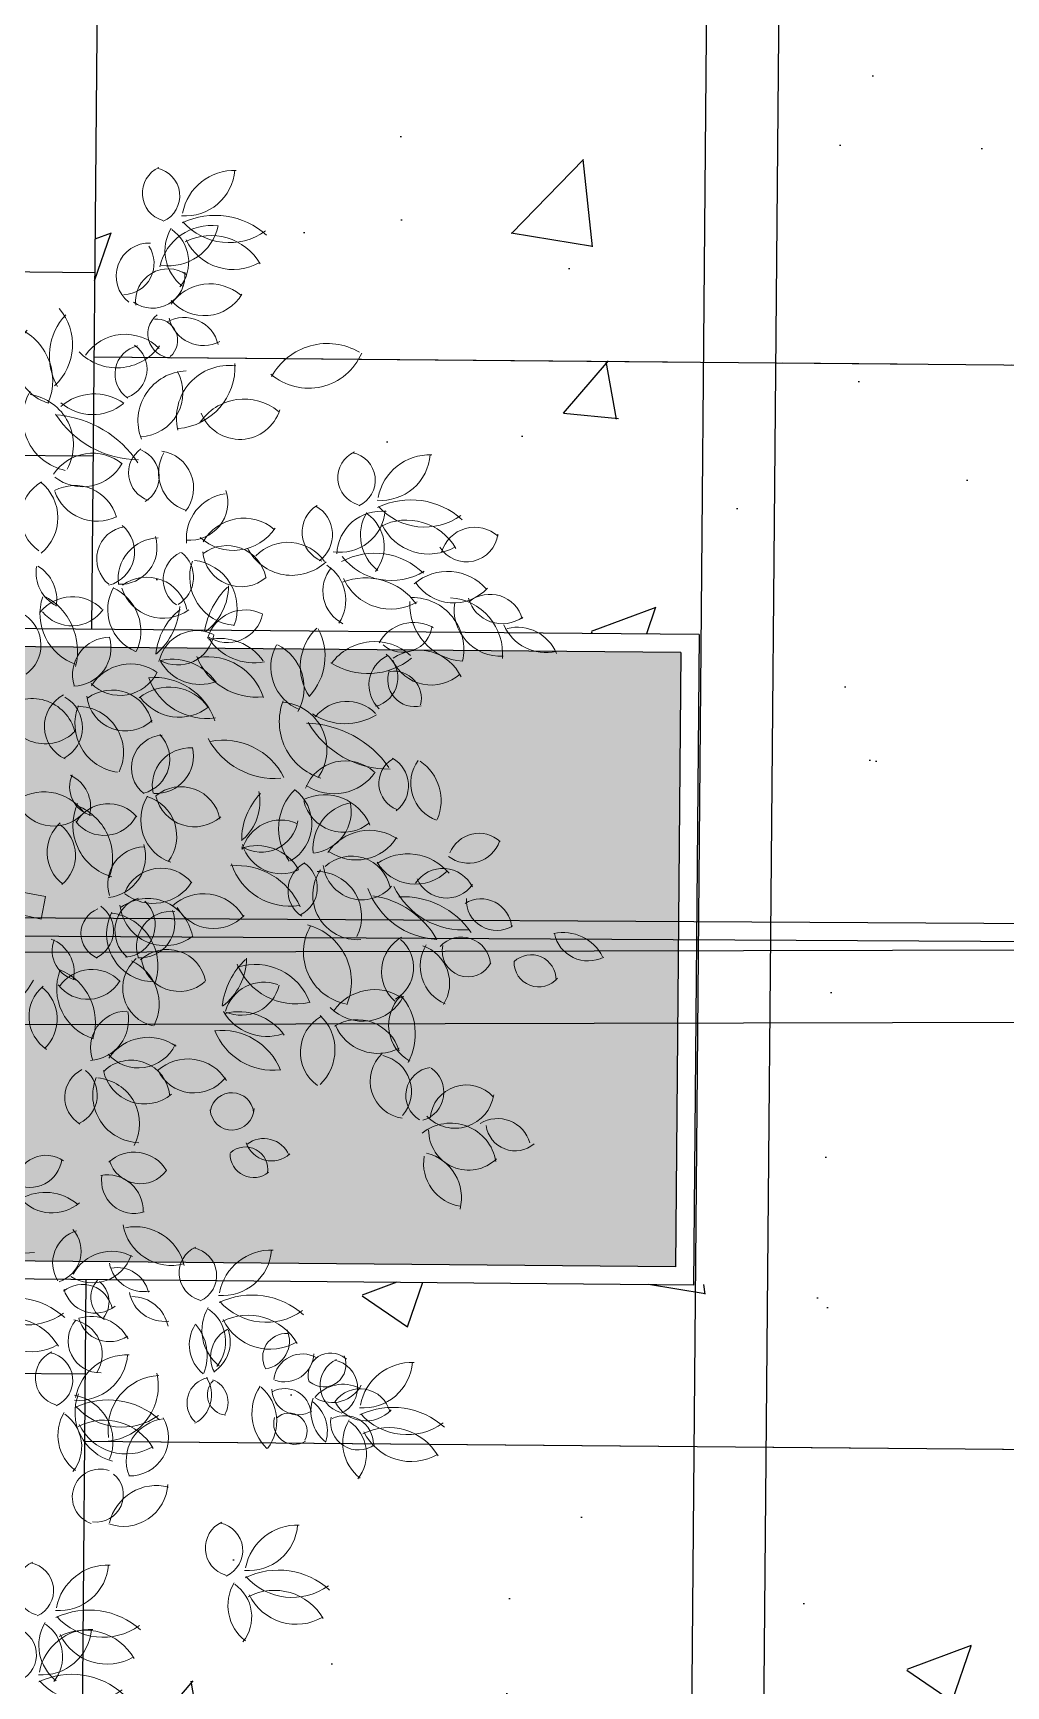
# Model space of a CAD drawing. Header units: millimetres. Extents: x 793 to 3159, y 750 to 2095.
# Drawn here: x 1283.214 to 1285.907, y 980.978 to 985.551 of the extents above; entities that cross this region are included whole.
import ezdxf

# ---------------------------------------------------------------- set-up
doc = ezdxf.new("R2010")
doc.units = ezdxf.units.MM
for name, pattern in [('CENTER', [50.8, 31.75, -6.35, 6.35, -6.35]), ('CONTINUA', [0]), ('XR-CASETA$0$CONTINUA', [0])]:
    doc.linetypes.add(name, pattern=pattern)
for name, color, linetype in [('A-PISO-LIMITE', 42, 'Continuous'), ('A-PISOS', 252, 'Continuous'), ('A-PROY', 252, 'Continuous'), ('A-TEXTO', 2, 'Continuous'), ('A-VEGETACION', 65, 'Continuous'), ('XR-CASETA$0$A-PISO-LIMITE', 42, 'Continuous'), ('XR-CASETA$0$A-PROY', 252, 'Continuous')]:
    doc.layers.add(name, color=color, linetype=linetype)
doc.layers.add('JUNTA DE CONTROL', color=7, linetype='Continuous', true_color=0xf43e0b)

# ---------------------------------------------------------------- blocks, each defined once
blk = doc.blocks.new('A$C15914C01')
at = {"layer": 'A-PISOS', "linetype": 'CONTINUA', "ltscale": 0.5}
h = blk.add_hatch(dxfattribs=at)
h.set_pattern_fill('AR-HBONE', color=250, scale=0.005, angle=45)
h.set_pattern_definition([(90, (-2174.8441, -711.9263), (-0.508, 0.508), [1.524, -0.508]), (180, (-2174.8441, -711.4183), (-0.508, 0.508), [1.524, -0.508])])
h.paths.add_polyline_path([(97.8168, -6.7051), (97.8168, -10.7096), (98.1586, -10.7096), (98.1586, -11.0576), (103.0037, -11.0577), (103.0037, -11.1098), (103.8168, -11.1098), (103.8168, -6.7051)])
h.paths.add_polyline_path([(103.8168, -1.0012), (97.8168, -1.0007), (97.8168, -4.9051), (103.8168, -4.9051)])
h = blk.add_hatch(dxfattribs=at)
h.set_pattern_fill('AR-CONC', color=250, scale=0.01)
h.set_pattern_definition([(50, (-2174.8441, -711.9263), (1.8218467, -0.1593909), [0.1905, -2.0955]), (355, (-2174.8441, -711.9263), (-0.3524342, 1.9105685), [0.1524, -1.6764058]), (100.451445, (-2174.6923, -711.9396), (1.4694125, 1.7511775), [0.1619001, -1.7809024]), (46.1842, (-2174.844, -711.4183), (2.7107904, -0.4204233), [0.28575, -3.14325]), (96.63556, (-2174.6182, -711.4533), (2.3740413, 2.4742612), [0.2428502, -2.671356]), (351.18415, (-2174.844, -711.4183), (2.3740413, 2.4742612), [0.2285997, -2.5145973]), (21, (-2174.5901, -711.5453), (1.5161439, -1.022652), [0.1905, -2.0955]), (326, (-2174.5901, -711.5453), (0.6180203, 1.8418797), [0.1524, -1.6764]), (71.451445, (-2174.4638, -711.6305), (2.1341642, 0.8192277), [0.1619001, -1.7808994]), (37.5, (-2174.8441, -711.9263), (0.03088603, 0.84555039), [0, -1.65608, 0, -1.7018, 0, -1.68275]), (7.5, (-2174.8441, -711.9263), (0.66819663, 1.00180575), [0, -0.97028, 0, -1.61798, 0, -0.64135]), (327.5, (-2175.4105, -711.9263), (1.35590595, -0.05728744), [0, -0.635, 0, -1.9812, 0, -2.6289]), (317.5, (-2175.6645, -711.9263), (1.4812918, 0.2542649), [0, -0.8255, 0, -1.31572, 0, -1.8669])])
h.paths.add_polyline_path([(112.8168, -1.0022), (103.8168, -1.0012), (103.8168, -4.9051), (105.6526, -4.9051), (105.6526, -6.7051), (103.8168, -6.7051), (103.8164, -11.0577), (105.703, -11.0577), (105.7035, -23.5595), (105.5039, -23.5606), (105.504, -28.3052), (105.7174, -28.3076), (105.6917, -33.5263), (112.7332, -33.5285), (112.7377, -31.8357), (112.8168, -31.8361), (112.8168, -30.3928), (111.2788, -30.3928), (111.2788, -29.2428), (110.7788, -29.2428), (110.7788, -24.9928), (111.2788, -24.9928), (111.2788, -24.3928), (112.8168, -24.3928), (112.8168, -20.9354), (111.7938, -20.9354), (111.7938, -12.6454), (112.8168, -12.6454)])
at = {"layer": 'A-PISOS', "color": 250, "linetype": 'CONTINUA', "ltscale": 0.5}
for p, q in [((103.8168, -1.0013), (103.8168, -4.9051)), ((103.8168, -4.153), (109.8168, -4.153)), ((103.8168, -6.7051), (103.8168, -11.1098)), ((103.8168, -7.153), (109.8168, -7.153))]:
    blk.add_line(p, q, dxfattribs=at)
blk = doc.blocks.new('XR-CONJUNTO$0$A$C458D45B7')
at = {"lineweight": 0, "extrusion": (-2.43104e-07, -5.45806e-06, 1)}
blk.add_lwpolyline([(0.1057, -1.746), (0.1681, -1.7494, -0.110183), (-0.0866, -0.95, -0.110183), (0.0225, -0.1181, 0.069274), (0.0548, -0.1083, -0.159056), (0.3751, -0.5382), (0.4313, -0.5098), (0.2694, -0.2414), (0.6188, -0.3643), (0.5483, -0.2962, -0.129481), (0.1024, -0.068, 0.184379), (0.1254, 0.0127), (0.8832, -0.1415), (0.8943, -0.0784), (0.1156, 0.0518, -0.487233), (0.1075, 0.0667, -0.157099), (0.4909, 0.4325), (0.4557, 0.4846), (0.2096, 0.2904), (0.2879, 0.6525), (0.2292, 0.5741, -0.1274), (0.063, 0.1098, -1.508538), (0.0487, 0.1166), (-0.0409, 1.3604), (-0.1014, 1.2588), (-0.0393, 0.4627, -0.187108), (-0.3498, 1.1361), (-0.3949, 1.1174), (-0.3356, 0.7801), (-0.586, 0.9428), (-0.6161, 0.9071, -0.222061), (-0.0345, 0.1193), (-0.0367, 0.1218), (-0.9935, 0.563), (-0.9683, 0.4373, -0.148996), (-0.7862, 0.3977), (-0.1177, 0.0214, -0.61159), (-0.1188, -0.006, -0.101655), (-1.381, -0.3864), (-1.4565, -0.4291), (-0.657, -0.3716, -0.12496), (-1.5382, -0.8654), (-1.5037, -0.924), (-0.968, -0.7054), (-1.2263, -1.1913), (-1.1801, -1.2004, -0.176723), (-0.0978, -0.0662, 0.164875), (-0.0374, -0.112, -0.122319), (-0.6656, -1.3725), (-0.6394, -1.3961), (-0.165, -0.7555, -0.101541), (-0.347, -1.7346), (-0.3067, -1.749), (-0.1198, -1.2235), (0.1057, -1.746)], format="xyb", close=True, dxfattribs=at)
at = {"lineweight": 0, "extrusion": (2.43104e-07, 5.45806e-06, -1)}
for centre, major_axis, start_param, end_param in [((1.2047, 1.8735), (0.0578, 0.0526, 0), 2.569534, 5.006064), ((1.153, 1.8655), (0.0521, -0.0572, 0), 4.051015, 6.582941), ((1.245, 1.9477), (0.0917, -0.1007, 0), -0.777492, 0.800951), ((1.3822, 1.7948), (0.0977, -0.1073, 0), 2.477681, 3.902549), ((1.3334, 1.6034), (0.156, 0.1421, 0), 4.983233, 6.17178), ((1.3213, 1.6411), (0.1073, 0.0977, 0), 4.075394, 5.568293), ((1.2007, 1.813), (0.1037, 0.0945, 0), 0.93843, 2.439379), ((1.3664, 1.9112), (0.1269, 0.1155, 0), 1.666781, 3.133707), ((1.3151, 1.7162), (0.0909, 0.0828, 0), 2.943806, 4.400315), ((1.1485, 1.6818), (0.0813, 0.074, 0), 6.042078, 7.680112), ((1.3223, 1.6016), (0.1055, -0.1158, 0), 3.38331, 4.908592), ((1.3796, 1.8101), (0.0974, -0.107, 0), 0.190237, 1.841773), ((1.1499, 1.643), (0.0617, -0.0677, 0), 1.384738, 3.90545), ((1.0761, 1.677), (0.064, 0.0583, 0), 0.142939, 2.254521), ((1.1583, 1.6449), (0.0609, -0.0669, 0), -0.950418, 1.336182), ((1.2034, 1.5741), (0.0607, -0.0666, 0), 2.180672, 4.465833), ((1.3207, 1.4939), (0.0968, 0.0882, 0), 4.468963, 6.135104), ((1.3021, 1.6577), (0.0817, -0.0897, 0), -0.311589, 1.576583), ((1.0445, 1.4197), (0.1124, -0.1235, 0), 1.763492, 3.048606), ((0.7863, 1.4466), (0.1042, -0.1145, 0), -1.558089, -0.023624), ((1.2163, 1.4846), (0.0497, 0.0453, 0), 2.154095, 4.761131), ((1.1728, 1.4657), (0.0436, 0.0397, 0), 5.34712, 7.859851), ((1.25, 1.4337), (0.0652, -0.0716, 0), 3.353873, 5.207545), ((1.3013, 1.5509), (0.0718, 0.0654, 0), 1.80201, 3.64249), ((0.7305, 1.3462), (0.1061, -0.1165, 0), 4.17789, 5.832144), ((0.9098, 1.4071), (0.0922, 0.084, 0), 2.564354, 4.581363), ((1.0885, 1.3478), (0.0896, -0.0984, 0), 2.894701, 4.651743), ((1.6493, 1.2899), (0.1299, 0.1183, 0), 4.360495, 5.965464), ((1.0623, 1.533), (0.1074, 0.0978, 0), 1.343784, 3.09522), ((1.1401, 1.3718), (0.0592, 0.0539, 0), 2.883799, 5.216128), ((1.0667, 1.3837), (0.0606, 0.0551, 0), 6.049447, 8.223314), ((1.5934, 1.501), (0.1183, 0.1077, 0), 1.123877, 3.002143), ((1.264, 1.2447), (0.093, -0.1021, 0), 1.914643, 3.826952), ((1.1267, 1.3204), (0.0823, -0.0904, 0), -1.350697, 0.677345), ((1.3773, 1.2548), (0.1071, 0.0976, 0), 3.627143, 5.564226), ((1.2205, 1.3933), (0.1266, 0.1153, 0), 0.666936, 2.208248), ((1.0067, 1.1728), (0.1048, 0.0954, 0), 4.716479, 6.042626), ((0.9544, 1.2463), (0.1089, 0.0991, 0), 2.493376, 4.396862), ((0.8083, 1.1701), (0.0944, -0.1037, 0), 4.007914, 5.933263), ((0.9976, 1.3915), (0.0994, 0.0906, 0), 1.606077, 3.000648), ((1.4218, 1.1595), (0.1096, 0.0998, 0), 4.447218, 6.124093), ((1.126, 1.4092), (0.1849, -0.2031, 0), 0.724844, 1.720325), ((0.8824, 0.9572), (0.2007, -0.2203, 0), 3.951237, 4.849497), ((1.4067, 1.3114), (0.0854, 0.0778, 0), 1.013458, 3.478607), ((1.0044, 1.0208), (0.0958, 0.0872, 0), 4.447811, 6.117663), ((1.1831, 1.0996), (0.0543, -0.0596, 0), 1.053155, 3.251216), ((1.1076, 1.0867), (0.0591, 0.0538, 0), 5.835663, 8.030113), ((1.2949, 1.1015), (0.0809, 0.0737, 0), 2.615368, 4.390992), ((1.1796, 1.057), (0.0767, 0.0698, 0), 5.582465, 7.669786), ((1.7599, 1.0963), (0.0578, 0.0526, 0), 2.569534, 5.006064), ((1.7082, 1.0883), (0.0521, -0.0572, 0), 4.051015, 6.582941), ((1.8002, 1.1705), (0.0917, -0.1007, 0), -0.777492, 0.800951), ((1.9374, 1.0176), (0.0977, -0.1073, 0), 2.477681, 3.902549), ((0.9742, 1.1809), (0.0917, 0.0835, 0), 1.215767, 2.960129), ((0.9191, 0.9718), (0.0753, -0.0827, 0), 1.313815, 3.349576), ((0.7825, 0.9675), (0.0853, -0.0936, 0), 4.544935, 6.312543), ((0.9566, 0.9403), (0.0806, -0.0885, 0), 3.370813, 5.157583), ((1.2736, 1.0193), (0.0776, 0.0706, 0), 0.406359, 2.386168), ((1.8885, 0.8262), (0.156, 0.1421, 0), 4.983233, 6.17178), ((1.0156, 1.0868), (0.0921, 0.0838, 0), 1.841381, 3.51856), ((1.3902, 0.9219), (0.092, 0.0838, 0), 3.755875, 5.297094), ((1.672, 0.944), (0.0638, 0.0581, 0), 2.666489, 4.89175), ((1.5789, 0.9353), (0.0672, 0.0612, 0), 5.948182, 7.930883), ((1.8061, 0.8808), (0.0831, -0.0913, 0), 2.334246, 3.973514), ((1.9216, 1.134), (0.1269, 0.1155, 0), 1.666781, 3.133707), ((1.4262, 0.848), (0.0876, -0.0961, 0), 2.814409, 4.565511), ((1.6894, 1.0137), (0.0927, 0.0844, 0), 0.799218, 2.447222), ((1.8703, 0.939), (0.0909, 0.0828, 0), 2.943806, 4.400315), ((1.7037, 0.9046), (0.0813, 0.074, 0), 6.042078, 7.680112), ((1.8775, 0.8244), (0.1055, -0.1158, 0), 3.38331, 4.908592), ((1.9348, 1.0329), (0.0974, -0.107, 0), 0.190237, 1.841773), ((2.0648, 0.8685), (0.071, 0.0646, 0), 4.151426, 6.168286), ((1.1085, 0.8596), (0.0605, -0.0665, 0), 1.397227, 3.718561), ((1.0273, 0.8777), (0.0708, 0.0645, 0), 6.13543, 8.311571), ((1.1927, 0.8056), (0.0766, -0.0842, 0), 2.169655, 3.836341), ((1.083, 0.891), (0.0687, -0.0755, 0), -1.14803, 0.774852), ((1.3947, 1.027), (0.0932, -0.1024, 0), -0.25807, 1.453854), ((1.5489, 0.7897), (0.0916, 0.0834, 0), 4.639012, 6.391459), ((2.0405, 0.9558), (0.0587, -0.0645, 0), -0.724942, 1.726058), ((1.2873, 0.805), (0.0618, 0.0563, 0), 2.887633, 4.992149), ((1.1995, 0.8106), (0.0592, -0.065, 0), 4.536575, 6.457466), ((1.4175, 0.8946), (0.0717, -0.0787, 0), 0.005641, 2.204362), ((1.3802, 0.7905), (0.0819, 0.0746, 0), 4.800278, 6.787688), ((1.5569, 0.9599), (0.1017, 0.0926, 0), 1.53285, 3.394624), ((1.7909, 0.6955), (0.1422, 0.1295, 0), 4.938646, 6.213219), ((1.8321, 0.9856), (0.1277, 0.1163, 0), 1.736283, 3.202468), ((0.9534, 0.8183), (0.0686, -0.0753, 0), 1.181124, 2.464126), ((0.8007, 0.7407), (0.0738, -0.081, 0), 4.41164, 5.590802), ((1.4108, 0.8151), (0.0902, -0.0991, 0), 0.806193, 2.626396), ((1.2759, 0.7256), (0.0902, -0.0991, 0), 3.977608, 5.798449), ((1.7473, 0.7824), (0.0749, 0.0682, 0), 2.758287, 4.551845), ((1.5937, 0.7543), (0.0858, 0.0782, 0), 6.016735, 7.583178), ((1.7659, 0.6448), (0.1288, 0.1173, 0), 5.061729, 6.377885), ((1.9932, 0.6983), (0.0961, -0.1055, 0), 3.150996, 4.716777), ((1.1767, 0.7201), (0.084, -0.0923, 0), 1.118017, 2.804838), ((1.0123, 0.6583), (0.089, -0.0977, 0), 4.294454, 5.876201), ((1.2035, 0.8172), (0.0808, -0.0887, 0), 0.092923, 1.977664), ((1.1603, 0.6968), (0.0837, 0.0762, 0), 4.801306, 6.789719), ((1.541, 0.6301), (0.1501, -0.1649, 0), 2.46149, 3.089068), ((1.2241, 0.7888), (0.1083, -0.1189, 0), -0.839842, 0.076229), ((1.8322, 0.877), (0.0963, -0.1058, 0), 0.185746, 1.870263), ((2.0064, 0.8809), (0.0937, 0.0854, 0), 1.46165, 3.280739), ((2.1109, 0.6877), (0.0621, -0.0682, 0), 3.181514, 5.162167), ((1.0128, 0.7058), (0.1097, 0.0999, 0), 2.621006, 4.188153), ((0.9555, 0.6379), (0.0846, 0.077, 0), 4.543425, 6.229143), ((0.7976, 0.5988), (0.1163, -0.1277, 0), 4.342379, 5.681106), ((2.0436, 0.7493), (0.1051, -0.1154, 0), 0.784975, 2.34939), ((1.895, 0.6229), (0.1068, 0.0972, 0), 5.428094, 7.228134), ((1.9916, 0.6138), (0.1043, -0.1145, 0), 3.932876, 5.51985), ((2.1397, 0.7382), (0.0871, -0.0957, 0), 0.673365, 2.436248), ((2.1421, 0.7965), (0.0656, -0.072, 0), 0.099805, 2.010463), ((0.7697, 0.6152), (0.0667, -0.0732, 0), 4.451717, 6.378593), ((0.9514, 0.7771), (0.0779, 0.0709, 0), 1.330154, 3.178298), ((1.3643, 0.5848), (0.1194, -0.1311, 0), 2.37923, 3.193648), ((1.061, 0.7395), (0.128, -0.1405, 0), -0.784182, 0.00199), ((1.4333, 0.6173), (0.0792, 0.0721, 0), 4.133492, 5.913453), ((1.3835, 0.7314), (0.0727, 0.0663, 0), 0.919137, 2.878591), ((1.9006, 0.5896), (0.0803, 0.0731, 0), 4.360409, 5.96059), ((1.8685, 0.697), (0.0551, -0.0606, 0), -0.732342, 1.438682), ((2.2645, 0.7491), (0.086, -0.0945, 0), 0.49687, 1.882198), ((2.1878, 0.572), (0.0873, 0.0795, 0), 5.195254, 6.607348), ((1.0619, 0.538), (0.0771, 0.0702, 0), 3.578431, 5.411906), ((0.9566, 0.6106), (0.0784, 0.0714, 0), 0.436241, 2.259906), ((1.3008, 0.5586), (0.0784, 0.0714, 0), 4.101275, 5.885898), ((1.2466, 0.6694), (0.0679, -0.0745, 0), -0.680065, 1.231452), ((1.4562, 0.728), (0.1107, 0.1008, 0), 2.096157, 3.293233), ((1.3665, 0.4977), (0.0986, -0.1083, 0), 3.64898, 4.819134), ((1.7353, 0.573), (0.0996, -0.1093, 0), 1.696285, 3.096425), ((1.4938, 0.597), (0.1088, -0.1195, 0), -1.343022, -0.102244), ((1.7945, 0.4948), (0.1, -0.1098, 0), 2.927447, 4.595886), ((1.2348, 0.4358), (0.1098, 0.1, 0), 5.169368, 6.378412), ((1.3334, 0.431), (0.1199, 0.1092, 0), 5.273956, 6.694812), ((1.632, 0.5695), (0.0934, 0.085, 0), 2.670249, 4.371423), ((1.466, 0.5092), (0.0985, 0.0897, 0), 5.897661, 7.518178), ((1.7713, 0.7471), (0.1424, 0.1297, 0), 1.613061, 2.85523), ((1.8678, 0.5245), (0.0662, 0.0603, 0), 3.038614, 4.984341), ((1.7767, 0.5428), (0.0601, 0.0547, 0), 6.07195, 8.333963), ((1.9175, 0.4935), (0.0864, -0.0949, 0), 3.269555, 4.993185), ((1.1197, 0.4426), (0.0853, -0.0936, 0), 2.842397, 4.486074), ((1.3079, 0.64), (0.0836, -0.0918, 0), 0.349385, 1.792287), ((1.464, 0.6612), (0.1312, 0.1195, 0), 2.177072, 3.48534), ((1.9049, 0.5403), (0.0506, -0.0555, 0), 0.487336, 2.659089), ((1.8486, 0.4869), (0.0508, -0.0558, 0), 3.712422, 5.67171), ((1.949, 0.6437), (0.0794, -0.0872, 0), -0.015353, 1.86175), ((1.088, 0.5957), (0.0844, 0.0768, 0), 1.169358, 3.071745), ((1.2286, 0.3762), (0.0968, 0.0882, 0), 4.743456, 6.397223), ((1.1863, 0.3544), (0.1203, -0.1321, 0), 3.77634, 5.096511), ((1.3275, 0.5924), (0.1258, 0.1146, 0), 2.147165, 3.513976), ((0.8499, 0.3477), (0.0893, 0.0814, 0), 4.677287, 6.768745), ((0.9807, 0.3937), (0.0663, -0.0728, 0), 1.151836, 3.380423), ((0.8908, 0.3895), (0.0716, 0.0652, 0), 5.958243, 8.074739), ((1.1049, 0.4906), (0.0793, 0.0722, 0), 1.533613, 3.760744), ((1.0697, 0.3839), (0.0756, -0.083, 0), 3.217275, 5.232157), ((1.2521, 0.5565), (0.0977, 0.089, 0), 1.621032, 3.240103), ((1.6951, 0.4196), (0.1098, -0.1206, 0), 1.02251, 2.655312), ((1.5334, 0.3392), (0.0887, -0.0974, 0), 3.932198, 6.037993), ((1.7204, 0.3656), (0.0819, 0.0746, 0), 4.52524, 6.227149), ((0.8831, 0.4602), (0.0782, -0.0859, 0), -0.072116, 2.100473), ((1.1017, 0.4035), (0.0999, 0.091, 0), 2.417589, 4.240237), ((0.975, 0.3218), (0.0943, 0.0859, 0), 5.432363, 7.442825), ((1.6034, 0.1235), (0.2151, 0.1959, 0), 5.465833, 6.388216), ((1.8324, 0.5474), (0.1895, 0.1725, 0), 2.274403, 3.341796), ((1.7114, 0.5766), (0.1199, 0.1092, 0), 1.728261, 2.878998), ((1.2161, 0.2832), (0.0673, 0.0612, 0), 2.962339, 5.371728), ((1.1335, 0.306), (0.0721, 0.0656, 0), 6.233027, 8.310845), ((1.5187, 0.4684), (0.1407, -0.1545, 0), 0.640677, 1.802056), ((1.3814, 0.1749), (0.139, 0.1266, 0), 5.240357, 6.537285), ((1.2881, 0.2359), (0.0702, -0.0771, 0), 2.086658, 3.920651), ((1.193, 0.3155), (0.0695, -0.0763, 0), -1.080273, 0.780013), ((1.8046, 0.2444), (0.0651, 0.0593, 0), 5.956365, 7.910978), ((1.7193, 0.1934), (0.0877, 0.0798, 0), 4.231785, 6.165473), ((1.6841, 0.3589), (0.1027, 0.0935, 0), 1.321927, 2.871663), ((1.8882, 0.2529), (0.0574, 0.0522, 0), 2.659984, 4.886166), ((2.0071, 0.2546), (0.073, -0.0801, 0), 1.067899, 2.92199), ((1.8529, 0.2045), (0.0881, -0.0968, 0), 4.451396, 5.845093), ((1.0376, 0.2277), (0.061, 0.0555, 0), 2.56328, 4.27584), ((0.9174, 0.1696), (0.0717, 0.0653, 0), 5.868543, 7.246202), ((1.2653, 0.1224), (0.081, 0.0738, 0), 4.745986, 6.818095), ((1.6872, 0.1238), (0.1023, -0.1123, 0), 1.657783, 3.088171), ((1.5085, 0.1335), (0.0877, 0.0799, 0), 6.067834, 8.045041), ((0.8875, 0.0763), (0.0906, -0.0995, 0), 3.208281, 4.799812), ((0.9113, 0.2286), (0.0826, 0.0753, 0), 1.505724, 3.50646), ((1.0653, 0.0787), (0.0761, 0.0693, 0), 4.390858, 6.307193), ((1.2777, 0.1403), (0.0836, -0.0918, 0), 1.05786, 2.852332), ((1.1395, 0.0928), (0.0847, 0.0772, 0), 5.715564, 7.653398), ((1.3006, 0.2313), (0.081, 0.0737, 0), 1.566682, 3.632794), ((1.6198, 0.0907), (0.1252, -0.1375, 0), 2.280882, 3.058707), ((1.3423, 0.1923), (0.1035, 0.0943, 0), 0.520555, 1.572296), ((1.7132, 0.227), (0.076, -0.0835, 0), 0.028742, 2.061808), ((1.6639, 0.0822), (0.0907, -0.0996, 0), 3.428976, 5.043905), ((1.7609, 0.0696), (0.0958, 0.0873, 0), 3.773279, 5.238917), ((1.6186, 0.1711), (0.0865, 0.0788, 0), 0.496987, 2.185336), ((1.114, 0.1223), (0.1092, 0.0994, 0), 2.564545, 4.284212), ((0.9211, 0.028), (0.116, 0.1056, 0), 5.777895, 7.358046), ((1.0515, 0.1937), (0.0742, 0.0675, 0), 1.202907, 3.195018), ((1.4867, 0.1575), (0.0691, -0.0759, 0), -0.69434, 1.265921), ((1.5428, 0.035), (0.074, -0.0812, 0), 2.549086, 4.298299), ((1.0061, 0.0455), (0.0741, -0.0813, 0), 1.382971, 3.131901), ((0.8706, 0.0349), (0.0772, 0.0703, 0), 6.063501, 7.880105), ((1.7894, -0.0171), (0.0929, -0.102, 0), 2.877066, 4.459805), ((1.7491, 0.1705), (0.0979, 0.0892, 0), 1.28174, 2.88803), ((2.0615, 0.1253), (0.061, -0.0669, 0), -0.518451, 1.382328), ((2.0917, 0.0318), (0.0638, 0.0581, 0), 4.23997, 6.17382), ((1.1683, -0.0388), (0.076, 0.0692, 0), 3.547046, 5.406033), ((1.0551, 0.0354), (0.0842, 0.0767, 0), 0.426936, 2.193481), ((1.4792, -0.0603), (0.0897, -0.0984, 0), 3.52824, 4.904396), ((1.5428, 0.1079), (0.0824, 0.0751, 0), 1.848943, 3.581152), ((1.7409, -0.0601), (0.0804, 0.0732, 0), 4.693667, 6.792912), ((1.8968, -0.0911), (0.1001, -0.1099, 0), 3.256708, 4.738799), ((1.2143, -0.1026), (0.0802, 0.073, 0), 4.235733, 6.327879), ((1.4251, -0.1752), (0.1293, -0.1419, 0), 3.772047, 5.013684), ((1.5677, 0.0768), (0.1144, -0.1256, 0), 0.568993, 1.974998), ((1.6504, -0.0484), (0.0635, 0.0578, 0), 2.884053, 4.963442), ((1.5628, -0.042), (0.0613, 0.0558, 0), 6.014393, 8.125504), ((1.757, -0.0586), (0.0915, 0.0833, 0), 2.215722, 4.462887), ((1.645, -0.1202), (0.0839, -0.0921, 0), 3.876593, 5.891738), ((1.7677, 0.0361), (0.0726, -0.0797, 0), -0.136696, 2.171298), ((1.9147, 0.0973), (0.0829, -0.091, 0), -0.068111, 1.76351), ((1.9938, -0.0721), (0.0613, -0.0673, 0), 2.873091, 4.978991), ((1.1895, 0.0349), (0.0855, -0.0939, 0), -0.278734, 1.37918), ((1.9848, 0.0357), (0.1576, 0.1435, 0), 2.336955, 3.515873), ((2.0481, 0.0637), (0.144, -0.1582, 0), 0.643081, 1.840023), ((2.0017, 0.0257), (0.0654, 0.0596, 0), 1.333269, 3.450252), ((1.1835, -0.1681), (0.0708, 0.0645, 0), 2.999749, 5.104731), ((1.1794, -0.2041), (0.0843, -0.0926, 0), 3.23424, 5.252568), ((1.1094, -0.1535), (0.0662, 0.0602, 0), 6.175407, 8.492855), ((1.3332, -0.1909), (0.0947, 0.0862, 0), 4.69751, 6.460587), ((1.7667, -0.306), (0.1835, 0.1671, 0), 5.585592, 6.477293), ((1.8872, -0.2906), (0.1545, -0.1697, 0), 3.813215, 4.826803), ((2.1007, -0.148), (0.0571, -0.0627, 0), 3.314505, 5.359234), ((2.1423, -0.0658), (0.062, 0.0565, 0), 1.726458, 3.911006), ((1.067, -0.178), (0.0541, 0.0492, 0), 2.68322, 5.063205), ((1.0009, -0.1711), (0.0613, 0.0558, 0), 6.051792, 8.118656), ((1.1962, -0.1774), (0.0971, 0.0884, 0), 2.300818, 4.341939), ((1.0615, -0.2672), (0.099, -0.1087, 0), 3.994279, 5.774751), ((1.2249, -0.0831), (0.0927, 0.0845, 0), 1.629632, 3.754582), ((1.2458, -0.2104), (0.0657, -0.0721, 0), 1.984045, 3.950075), ((1.1573, -0.1474), (0.0709, 0.0646, 0), 0.342552, 2.363011), ((1.3583, -0.0424), (0.0861, 0.0784, 0), 1.479157, 3.339545), ((1.756, -0.2172), (0.098, -0.1076, 0), 0.919855, 2.815011), ((1.5813, -0.3024), (0.11, -0.1208, 0), 4.122007, 5.830458), ((1.937, -0.2675), (0.0737, -0.081, 0), 1.444926, 3.346793), ((1.8155, -0.2583), (0.0678, -0.0744, 0), 4.55223, 6.483797), ((2.0484, -0.2506), (0.0543, -0.0596, 0), 3.040318, 5.351056), ((2.3304, -0.2743), (0.0822, -0.0902, 0), 3.645066, 4.967734), ((2.3965, -0.1345), (0.0702, 0.0639, 0), 1.816329, 3.659053), ((0.9981, -0.226), (0.0616, 0.0561, 0), 2.469047, 4.222675), ((0.879, -0.2881), (0.0659, -0.0723, 0), 4.22568, 5.634213), ((1.2355, -0.3272), (0.0729, -0.0801, 0), 3.111573, 5.233329), ((2.0486, -0.25), (0.077, -0.0845, 0), 1.131384, 2.832042), ((1.9072, -0.3001), (0.0807, 0.0735, 0), 5.75833, 7.572133), ((2.0653, -0.2087), (0.0478, -0.0525, 0), -0.381889, 2.519007), ((2.2418, -0.2842), (0.0509, 0.0463, 0), 4.671369, 7.019502), ((1.2195, -0.3259), (0.0723, -0.0794, 0), 0.935119, 3.152125), ((1.0826, -0.3727), (0.0884, -0.0971, 0), 4.292569, 5.905348), ((1.2669, -0.2279), (0.0717, -0.0788, 0), -0.017107, 2.169928), ((1.6019, -0.3954), (0.1448, -0.159, 0), 2.421865, 3.100606), ((1.2829, -0.2402), (0.1147, -0.1259, 0), -0.838067, 0.064627), ((1.5888, -0.1889), (0.1289, 0.1174, 0), 2.079872, 3.486061), ((1.4803, -0.4172), (0.1086, -0.1192, 0), 3.550023, 5.077952), ((2.2618, -0.2355), (0.046, -0.0505, 0), -0.150233, 2.313194), ((0.728, -0.2461), (0.1016, -0.1116, 0), -0.392699, 1.416384), ((1.075, -0.3301), (0.098, -0.1076, 0), 1.026297, 2.64588), ((1.0138, -0.2583), (0.0759, 0.0691, 0), 1.246349, 3.209663), ((0.882, -0.4268), (0.1053, -0.1156, 0), 4.242804, 5.729802), ((1.0276, -0.3853), (0.0795, 0.0724, 0), 4.458357, 6.248414), ((1.5045, -0.4148), (0.0815, 0.0742, 0), 4.139575, 5.785791), ((1.4394, -0.2899), (0.0724, -0.0795, 0), -0.621746, 1.129501), ((1.8109, -0.4569), (0.1015, 0.0924, 0), 4.472501, 6.03354), ((0.9635, -0.4091), (0.0736, -0.0808, 0), 1.306379, 3.162265), ((0.8195, -0.4188), (0.0834, 0.076, 0), 6.107054, 7.814598), ((1.776, -0.2819), (0.0847, -0.093, 0), -0.387081, 1.524271), ((1.9638, -0.4153), (0.0768, -0.0843, 0), 1.231448, 3.066665), ((1.7614, -0.4437), (0.1203, 0.1096, 0), 6.282223, 7.50516), ((1.1263, -0.4919), (0.074, 0.0674, 0), 3.497373, 5.431261), ((1.0172, -0.4171), (0.0834, 0.0759, 0), 0.522201, 2.222682), ((1.5107, -0.3149), (0.1032, 0.094, 0), 1.972829, 3.329136), ((1.4379, -0.5406), (0.1132, 0.1031, 0), 5.178593, 6.391981), ((1.7212, -0.4945), (0.0844, 0.0769, 0), 2.921424, 4.898357), ((1.5708, -0.4908), (0.0887, -0.0974, 0), 4.624499, 6.245935), ((1.7652, -0.5238), (0.0809, -0.0889, 0), 3.304004, 5.142297), ((1.3911, -0.6161), (0.1186, -0.1303, 0), 3.751224, 5.04893), ((1.5298, -0.374), (0.1172, -0.1286, 0), 0.608217, 1.916874), ((1.819, -0.3683), (0.0943, 0.0859, 0), 1.81204, 3.465097), ((1.1577, -0.4355), (0.0757, -0.0832, 0), -0.410198, 1.564219), ((1.1878, -0.5954), (0.0893, -0.098, 0), 2.893248, 4.484243), ((1.9055, -0.5708), (0.0701, -0.077, 0), 0.868385, 3.107628), ((1.8147, -0.6013), (0.0684, -0.0752, 0), 4.086493, 6.142639), ((1.1406, -0.6349), (0.0726, -0.0797, 0), 3.097635, 5.344847), ((1.2984, -0.6458), (0.0925, 0.0842, 0), 4.69803, 6.451656), ((1.9797, -0.6098), (0.0531, -0.0583, 0), 1.27183, 3.717815), ((1.9253, -0.6015), (0.0597, 0.0543, 0), 6.025032, 8.287942), ((1.0432, -0.6316), (0.0635, 0.0578, 0), 2.828355, 4.970388), ((0.9604, -0.6267), (0.0642, 0.0584, 0), 6.104573, 8.123386), ((1.166, -0.6234), (0.0885, -0.0972, 0), 0.750634, 2.670163), ((1.0384, -0.705), (0.0858, -0.0942, 0), 3.951231, 5.923783), ((1.1762, -0.5315), (0.0858, 0.0782, 0), 1.595626, 3.656981), ((1.3126, -0.5044), (0.0742, -0.0815, 0), -0.185563, 1.859253), ((2.0694, -0.6791), (0.0677, -0.0743, 0), 2.389715, 4.70032), ((1.4206, -0.6724), (0.0447, 0.0407, 0), 4.046495, 6.887858), ((2.0365, -0.5907), (0.0801, 0.073, 0), 0.865837, 3.095513), ((1.4206, -0.6545), (0.045, 0.041, 0), 0.745147, 3.783208), ((2.0285, -0.812), (0.0854, -0.0937, 0), 3.194354, 5.266214), ((2.1578, -0.7629), (0.0624, -0.0685, 0), 3.315824, 5.152296), ((2.0764, -0.7036), (0.0819, 0.0746, 0), 1.519596, 3.869397), ((2.2045, -0.6777), (0.0544, -0.0598, 0), 0.009364, 2.152356), ((1.4605, -0.8232), (0.0416, -0.0457, 0), 3.128591, 5.60002), ((1.5314, -0.724), (0.0552, 0.0503, 0), 1.558302, 3.521751), ((1.5113, -0.8135), (0.0514, -0.0565, 0), 3.212513, 5.011871), ((1.9318, -0.8938), (0.0862, -0.0947, 0), 4.111917, 5.679083), ((0.8645, -0.7958), (0.0594, -0.0652, 0), -0.726496, 1.218619), ((0.9098, -0.8788), (0.0568, -0.0624, 0), 2.393253, 4.474922), ((1.1541, -0.8854), (0.077, 0.0701, 0), 4.690567, 6.465808), ((1.1694, -0.7784), (0.0664, 0.0605, 0), 1.357884, 3.565082), ((1.4824, -0.7811), (0.0478, 0.0435, 0), 1.591957, 3.894), ((2.0741, -0.7951), (0.0813, -0.0893, 0), 0.876257, 2.452635), ((1.1537, -0.8603), (0.061, -0.0669, 0), 0.413196, 2.457667), ((1.0811, -0.944), (0.073, 0.0665, 0), 5.248983, 7.046658), ((0.9106, -1.0346), (0.0926, -0.1017, 0), 3.353254, 4.564957), ((0.926, -0.8367), (0.0863, 0.0786, 0), 1.589818, 3.127586), ((1.0253, -1.0902), (0.069, 0.0628, 0), 3.308647, 5.138973), ((0.9205, -1.0592), (0.0664, 0.0605, 0), 6.277686, 8.249253), ((1.2581, -0.957), (0.1004, 0.0914, 0), 2.033796, 3.688076), ((1.1614, -1.1268), (0.103, 0.0938, 0), 5.235197, 6.77359), ((1.3608, -1.1116), (0.0578, 0.0526, 0), 2.569534, 5.006064), ((1.3091, -1.1196), (0.0521, -0.0572, 0), 4.051015, 6.582941), ((1.4011, -1.0374), (0.0917, -0.1007, 0), -0.777492, 0.800951), ((1.5383, -1.1903), (0.0977, -0.1073, 0), 2.477681, 3.902549), ((0.8777, -1.2094), (0.0977, -0.1073, 0), 2.477681, 3.902549), ((1.0421, -1.0332), (0.0826, 0.0753, 0), 1.048711, 2.866113), ((1.0967, -1.1776), (0.0894, 0.0814, 0), 4.357835, 5.930551), ((1.1846, -1.0688), (0.0724, 0.066, 0), 2.126203, 3.662822), ((1.1126, -1.19), (0.0655, 0.0597, 0), 5.242094, 6.774017), ((1.1075, -1.1835), (0.0461, -0.0506, 0), 1.181961, 3.053836), ((1.019, -1.1975), (0.0479, -0.0526, 0), 4.531679, 6.114111), ((0.8289, -1.4008), (0.156, 0.1421, 0), 4.983233, 6.17178), ((1.0176, -1.2329), (0.0616, 0.0561, 0), 4.748267, 6.798588), ((1.0502, -1.1398), (0.0656, 0.0598, 0), 1.617108, 3.605764), ((1.242, -1.15), (0.0725, 0.066, 0), 2.164318, 3.678188), ((1.1553, -1.2826), (0.0683, -0.075, 0), 3.854023, 5.240722), ((1.4895, -1.3817), (0.156, 0.1421, 0), 4.983233, 6.17178), ((0.862, -1.093), (0.1269, 0.1155, 0), 1.666781, 3.133707), ((0.8178, -1.4026), (0.1055, -0.1158, 0), 3.38331, 4.908592), ((1.043, -1.3545), (0.0783, -0.086, 0), 3.570728, 4.946469), ((1.4712, -1.2689), (0.0909, 0.0828, 0), 2.943806, 4.400315), ((1.3047, -1.3033), (0.0813, 0.074, 0), 6.042078, 7.680112), ((1.5226, -1.0739), (0.1269, 0.1155, 0), 1.666781, 3.133707), ((1.4784, -1.3835), (0.1055, -0.1158, 0), 3.38331, 4.908592), ((0.8751, -1.194), (0.0974, -0.107, 0), 0.190237, 1.841773), ((1.0668, -1.3051), (0.0651, 0.0593, 0), 2.253087, 4.566682), ((0.9783, -1.3425), (0.0642, -0.0705, 0), 4.03691, 6.007166), ((1.0918, -1.2176), (0.0659, 0.06, 0), 1.69823, 3.571093), ((1.4183, -1.3094), (0.0769, 0.0701, 0), 2.97626, 4.426761), ((1.2348, -1.342), (0.0872, -0.0957, 0), 4.707112, 5.824159), ((1.4594, -1.343), (0.0578, -0.0634, 0), 1.791928, 3.410217), ((1.3267, -1.3023), (0.0744, 0.0678, 0), 0.401855, 1.714979), ((1.5357, -1.175), (0.0974, -0.107, 0), 0.190237, 1.841773), ((1.584, -1.3411), (0.0445, -0.0489, 0), 1.786118, 3.912369), ((1.5135, -1.2978), (0.0522, -0.0573, 0), -1.25973, 0.566902), ((1.7069, -1.3894), (0.042, -0.0461, 0), 2.007707, 4.557266), ((0.9678, -1.4088), (0.0578, 0.0526, 0), 2.569534, 5.006064), ((0.9161, -1.4168), (0.0521, -0.0572, 0), 4.051015, 6.582941), ((1.0081, -1.3346), (0.0917, -0.1007, 0), -0.777492, 0.800951), ((1.1453, -1.4875), (0.0977, -0.1073, 0), 2.477681, 3.902549), ((1.629, -1.4107), (0.0588, 0.0536, 0), 3.97883, 5.958356), ((1.5783, -1.3283), (0.0545, -0.0598, 0), -0.813038, 1.059981), ((1.6874, -1.3597), (0.0414, -0.0455, 0), -1.262708, 1.413944), ((1.7562, -1.4153), (0.0578, 0.0526, 0), 2.569534, 5.006064), ((1.7045, -1.4233), (0.0521, -0.0572, 0), 4.051015, 6.582941), ((1.7965, -1.3411), (0.0917, -0.1007, 0), -0.777492, 0.800951), ((1.9337, -1.494), (0.0977, -0.1073, 0), 2.477681, 3.902549), ((1.2417, -1.546), (0.0999, -0.1097, 0), 2.132888, 3.812413), ((1.0778, -1.4302), (0.1128, 0.1028, 0), 0.48437, 2.20123), ((1.3819, -1.4714), (0.0526, 0.0479, 0), 3.048286, 5.247826), ((1.2889, -1.4511), (0.0602, -0.0661, 0), -1.42151, 0.212376), ((1.4235, -1.448), (0.0382, -0.0419, 0), 0.840385, 3.053217), ((1.3575, -1.4699), (0.0495, 0.045, 0), 5.804263, 7.555064), ((1.7437, -1.5154), (0.069, -0.0758, 0), 2.992613, 4.319172), ((1.711, -1.3735), (0.067, 0.061, 0), 1.213283, 2.813805), ((1.1414, -1.5014), (0.0944, -0.1036, 0), 0.982263, 2.662977), ((0.9783, -1.5849), (0.0873, -0.0959, 0), 4.040533, 5.825192), ((1.0965, -1.6789), (0.156, 0.1421, 0), 4.983233, 6.17178), ((1.6259, -1.4952), (0.0909, -0.0998, 0), 1.486848, 2.875757), ((1.436, -1.5206), (0.0916, 0.0834, 0), 6.141567, 7.656072), ((1.6176, -1.4269), (0.0492, -0.054, 0), 0.172175, 2.267867), ((1.5821, -1.4997), (0.0485, -0.0533, 0), 3.374486, 5.350939), ((1.7642, -1.4868), (0.0815, 0.0742, 0), 2.96694, 4.191148), ((1.6007, -1.5446), (0.0738, 0.0672, 0), 6.048868, 7.302861), ((1.7903, -1.5105), (0.0635, 0.0579, 0), 4.479507, 6.747295), ((1.8849, -1.6854), (0.156, 0.1421, 0), 4.983233, 6.17178), ((1.0782, -1.5661), (0.0909, 0.0828, 0), 2.943806, 4.400315), ((0.9117, -1.6005), (0.0813, 0.074, 0), 6.042078, 7.680112), ((1.1296, -1.3711), (0.1269, 0.1155, 0), 1.666781, 3.133707), ((1.0854, -1.6807), (0.1055, -0.1158, 0), 3.38331, 4.908592), ((1.6091, -1.5243), (0.0425, 0.0387, 0), 1.734871, 4.153312), ((1.5944, -1.5453), (0.0336, -0.0369, 0), 3.099403, 5.951328), ((1.786, -1.5169), (0.057, 0.0519, 0), 1.668591, 4.040558), ((1.7493, -1.5789), (0.0585, 0.0533, 0), 4.975325, 7.002562), ((1.805, -1.4177), (0.0706, 0.0643, 0), 1.472484, 3.37871), ((1.918, -1.3776), (0.1269, 0.1155, 0), 1.666781, 3.133707), ((1.1427, -1.4721), (0.0974, -0.107, 0), 0.190237, 1.841773), ((1.2609, -1.6323), (0.0778, -0.0855, 0), 1.918483, 3.760095), ((1.1542, -1.5703), (0.0791, 0.072, 0), 0.195187, 2.318951), ((1.8666, -1.5726), (0.0909, 0.0828, 0), 2.943806, 4.400315), ((1.7001, -1.607), (0.0813, 0.074, 0), 6.042078, 7.680112), ((1.8738, -1.6872), (0.1055, -0.1158, 0), 3.38331, 4.908592), ((1.9311, -1.4787), (0.0974, -0.107, 0), 0.190237, 1.841773), ((1.0756, -1.7372), (0.0522, -0.0573, 0), 1.05275, 4.182005), ((1.0644, -1.7315), (0.0505, -0.0554, 0), 4.555762, 7.142185), ((1.1392, -1.6948), (0.0905, 0.0824, 0), 0.769881, 2.634816), ((1.2321, -1.8351), (0.0893, -0.098, 0), 2.51634, 4.119105), ((1.4467, -1.8713), (0.0578, 0.0526, 0), 2.569534, 5.006064), ((1.395, -1.8793), (0.0521, -0.0572, 0), 4.051015, 6.582941), ((1.487, -1.7971), (0.0917, -0.1007, 0), -0.777492, 0.800951), ((1.6242, -1.95), (0.0977, -0.1073, 0), 2.477681, 3.902549), ((0.9254, -1.9911), (0.0578, 0.0526, 0), 2.569534, 5.006064), ((1.5754, -2.1414), (0.156, 0.1421, 0), 4.983233, 6.17178), ((0.8737, -1.9991), (0.0521, -0.0572, 0), 4.051015, 6.582941), ((0.9657, -1.9169), (0.0917, -0.1007, 0), -0.777492, 0.800951), ((1.1029, -2.0698), (0.0977, -0.1073, 0), 2.477681, 3.902549), ((1.6084, -1.8336), (0.1269, 0.1155, 0), 1.666781, 3.133707), ((1.5643, -2.1432), (0.1055, -0.1158, 0), 3.38331, 4.908592), ((1.5571, -2.0286), (0.0909, 0.0828, 0), 2.943806, 4.400315), ((1.3906, -2.063), (0.0813, 0.074, 0), 6.042078, 7.680112), ((1.6216, -1.9347), (0.0974, -0.107, 0), 0.190237, 1.841773), ((1.0541, -2.2612), (0.156, 0.1421, 0), 4.983233, 6.17178), ((0.8295, -2.178), (0.0521, -0.0572, 0), 4.051015, 6.582941), ((1.0358, -2.1484), (0.0909, 0.0828, 0), 2.943806, 4.400315), ((0.9215, -2.0958), (0.0917, -0.1007, 0), -0.777492, 0.800951), ((1.0587, -2.2486), (0.0977, -0.1073, 0), 2.477681, 3.902549), ((0.8693, -2.1828), (0.0813, 0.074, 0), 6.042078, 7.680112), ((1.0872, -1.9534), (0.1269, 0.1155, 0), 1.666781, 3.133707), ((1.043, -2.263), (0.1055, -0.1158, 0), 3.38331, 4.908592), ((1.1003, -2.0545), (0.0974, -0.107, 0), 0.190237, 1.841773), ((1.0099, -2.44), (0.156, 0.1421, 0), 4.983233, 6.17178), ((1.0429, -2.1322), (0.1269, 0.1155, 0), 1.666781, 3.133707)]:
    blk.add_ellipse(centre, major_axis=major_axis, ratio=1, start_param=start_param, end_param=end_param, dxfattribs=at)
blk = doc.blocks.new('A$C3E6A45EC')
at = {"layer": 'JUNTA DE CONTROL', "linetype": 'CENTER', "ltscale": 0.05}
for p, q in [((104.0248, -4.1279), (113.0245, -4.2059)), ((103.9988, -7.1278), (112.9985, -7.2058))]:
    blk.add_line(p, q, dxfattribs=at)

msp = doc.modelspace()

# ---------------------------------------------------------------- hatches: boundary and pattern name
at = {"layer": 'A-VEGETACION', "linetype": 'CONTINUA'}
h = msp.add_hatch(dxfattribs=at)
h.set_pattern_fill('AR-SAND', color=256, scale=0.02, angle=0.53405)
h.set_pattern_definition([(38.034047, (-995.48666, 277.431), (-0.04112262, 0.97848569), [0, -0.77216, 0, -0.8636, 0, -0.8255]), (8.034047, (-995.4867, 277.431), (0.8856448, 1.4419677), [0, -0.41656, 0, -0.69596, 0, -0.2667]), (328.034047, (-996.1115, 277.42514), (1.58188923, 0.0176195), [0, -0.254, 0, -0.9144, 0, -1.1938]), (318.034047, (-996.1115, 277.4251), (1.5228908, 0.4600731), [0, -0.127, 0, -0.59944, 0, -0.6858])])
h.paths.add_polyline_path([(1266.51536, 983.9992), (1266.50048, 982.29926), (1284.99257, 982.13736), (1285.00745, 983.8373)])
h.paths.add_polyline_path([(1234.84776, 982.57638), (1234.86265, 984.27631), (1220.54274, 984.40214), (1220.52879, 982.70215)])
h.paths.add_polyline_path([(1243.00385, 984.20504), (1242.98897, 982.5051), (1257.30842, 982.37974), (1257.3233, 984.07967)])

# ---------------------------------------------------------------- linework, layer by layer
at = {"layer": 'A-PISO-LIMITE', "linetype": 'CONTINUA', "ltscale": 0.5}
for p, q in [((1285.00957, 977.73611, -292.89587), (1285.09761, 987.79213, -271.69245)), ((1285.20956, 977.73436, -292.89587), (1285.2976, 987.79038, -271.69245))]:
    msp.add_line(p, q, dxfattribs=at)
at = {"layer": 'A-PROY', "linetype": 'CONTINUA', "ltscale": 0.5}
for p, q in [((1285.05788, 983.88686, 60.68669), (1266.4658, 984.04963, 60.68669)), ((1285.00745, 983.8373, 60.68669), (1266.51536, 983.9992, 60.68669)), ((1285.05788, 983.88686, 60.68669), (1285.04213, 982.08693, 60.68669)), ((1285.00745, 983.8373, 60.68669), (1284.99257, 982.13736, 60.68669)), ((1284.99257, 982.13736, 60.68669), (1266.50048, 982.29926, 60.68669)), ((1285.04213, 982.08693, 60.68669), (1266.45004, 982.2497, 60.68669))]:
    msp.add_line(p, q, dxfattribs=at)
at = {"layer": 'XR-CASETA$0$A-PISO-LIMITE', "linetype": 'XR-CASETA$0$CONTINUA', "ltscale": 0.5, "extrusion": (-0.01568, 0.003727, 0.99987)}
for p, q in [((1270.87389, 982.98017, 21.81773), (1288.75272, 983.0208, 61.09416)), ((1270.87275, 982.78018, 21.81845), (1288.75158, 982.8208, 61.09489))]:
    msp.add_line(p, q, dxfattribs=at)
at = {"layer": 'XR-CASETA$0$A-PROY', "linetype": 'XR-CASETA$0$CONTINUA', "ltscale": 0.5, "extrusion": (-0.01568, 0.003727, 0.99987)}
for p, q in [((1288.803, 983.07051, 61.09477), (1270.21279, 983.17576, 60.80283)), ((1288.75272, 983.0208, 61.09416), (1270.2625, 983.12548, 60.8038))]:
    msp.add_line(p, q, dxfattribs=at)

# ---------------------------------------------------------------- block references
at = {"layer": 'A-TEXTO', "linetype": 'CONTINUA', "ltscale": 0.5}
msp.add_blockref('A$C3E6A45EC', (1179.3582, 988.78314, 293.72089), dxfattribs=at)
at = {"layer": 'A-VEGETACION', "linetype": 'CONTINUA', "ltscale": 0.5, "rotation": 358.9643485424649}
msp.add_blockref('XR-CONJUNTO$0$A$C458D45B7', (1282.35654, 983.25669, 60.68669), dxfattribs=at)
at = {"layer": 'JUNTA DE CONTROL', "linetype": 'CENTER', "ltscale": 0.05, "rotation": 359.5035917933524}
msp.add_blockref('A$C15914C01', (1179.60612, 989.70753, 293.72089), dxfattribs=at)

doc.saveas('drawing.dxf')
